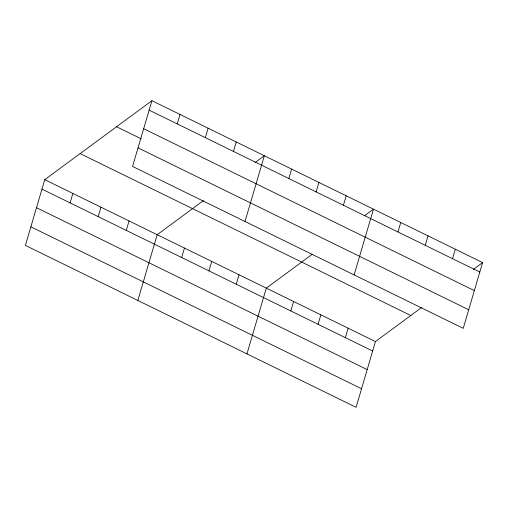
<?xml version="1.0" encoding="UTF-8"?>
<svg xmlns="http://www.w3.org/2000/svg" width="508" height="508" viewBox="0 0 508 508"><rect width="100%" height="100%" fill="white"/><g stroke="black" fill="none" stroke-linecap="round" stroke-linejoin="round"><path stroke-width="0.76" d="M151.917 100.692L132.569 166.44L463.252 328.339L482.6 262.585L151.917 100.692L44.748 179.661L25.4 245.415L356.083 407.308L375.431 341.56L421.729 307.448M70.079 202.876L72.86 193.427M98.184 216.643L100.965 207.188M126.289 230.403L129.076 220.948M177.248 123.908L180.029 114.452M137.833 300.457L157.182 234.709L203.479 200.59M205.353 137.668L208.134 128.213M181.68 257.518L184.461 248.063M233.458 151.428L236.245 141.973M208.959 270.878L211.747 261.423M245.002 221.482L264.351 155.734L255.041 162.592M236.245 284.232L239.027 274.777M288.849 178.543L291.63 169.094M246.958 353.885L266.306 288.138L311.995 254.464M316.128 191.903L318.916 182.448M290.805 310.947L293.586 301.492M343.414 205.257L346.196 195.802M318.084 324.301L320.872 314.846M354.127 274.911L373.475 209.163L364.788 215.563M345.37 337.661L348.151 328.206M397.974 231.972L400.755 222.517M425.253 245.332L428.041 235.877M452.539 258.686L455.32 249.231M473.291 269.443L482.6 262.585M149.136 110.141L479.819 272.04M143.669 128.721L474.351 290.62M116.554 126.752L141.148 138.792M138.036 147.86L468.719 309.759M80.118 153.6L410.794 315.5M44.748 179.661L375.431 341.56M41.967 189.116L372.65 351.015M36.5 207.696L367.182 369.595M30.867 226.835L361.55 388.734"/></g></svg>
